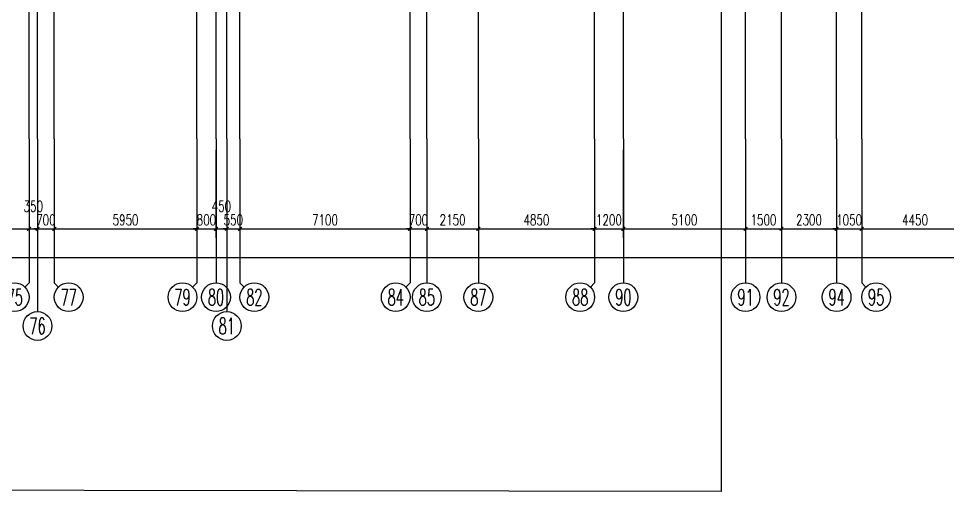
# Model space of a CAD drawing. Extents: x 369444 to 684549, y -549309 to 575337.
# Drawn here: x 505285 to 544050, y 44667 to 64380 of the extents above; entities that cross this region are included whole.
import ezdxf
from ezdxf.enums import TextEntityAlignment as Align

# ---------------------------------------------------------------- set-up
doc = ezdxf.new("R2010")
doc.units = 0
doc.header["$LTSCALE"] = 1000
doc.header["$MEASUREMENT"] = 0
for name, color, linetype in [('AXIS', 3, 'Continuous'), ('AXIS_TEXT', 7, 'Continuous'), ('DOTE', 1, 'Continuous')]:
    doc.layers.add(name, color=color, linetype=linetype)
doc.layers.add('不要动图层', color=140, linetype='Continuous', plot=False)
doc.styles.add('_TCH_AXIS', font='COMPLEX', dxfattribs={"bigfont": 'GBCBIG'})
doc.styles.add('_TCH_DIM_T3', font='SIMPLEX', dxfattribs={"width": 0.705882, "bigfont": 'GBCBIG'})
doc.styles.add('COMPLEX', font='COMPLEX')
doc.dimstyles.new('_TCH_ARCH&&150', dxfattribs={"dimtxt": 446.25, "dimasz": 150, "dimexe": 375, "dimexo": 450, "dimgap": 150, "dimtad": 1, "dimdec": 0, "dimzin": 0, "dimdsep": 46, "dimtxsty": '_TCH_DIM_T3', "dimblk": 'ARCHTICK', "dimcen": 0.09, "dimclrt": 7, "dimazin": 2, "dimtfac": 1, "dimtdec": 0, "dimtix": 1, "dimtmove": 2, "dimatfit": 3, "dimfxl": 0, "dimtolj": 1, "dimtzin": 0, "dimarcsym": 0})

# ---------------------------------------------------------------- blocks, each defined once
blk = doc.blocks.new('_ArchTick')
at = {"color": 0, "linetype": 'ByBlock', "const_width": 0.4}
blk.add_lwpolyline([(-0.5, -0.5), (0.5, 0.5)], dxfattribs=at)
blk = doc.blocks.new('*D1265')
at = {"layer": 'AXIS', "color": 0, "lineweight": -2, "transparency": 16777216}
for p, q in [((498874, 58914), (498874, 55239)), ((505724, 58914), (505724, 55239)), ((498874, 55614), (505724, 55614))]:
    blk.add_line(p, q, dxfattribs=at)
at = {"layer": 'Defpoints', "color": 0, "transparency": 16777216}
for p in [(498874, 59364), (505724, 59364), (505724, 55614)]:
    blk.add_point(p, dxfattribs=at)
at = {"layer": 'AXIS', "color": 0, "lineweight": -2, "transparency": 16777216, "xscale": 150, "yscale": 150, "zscale": 150, "rotation": 180}
blk.add_blockref('_ArchTick', (498874, 55614), dxfattribs=at)
at = {"layer": 'AXIS', "color": 0, "lineweight": -2, "transparency": 16777216, "xscale": 150, "yscale": 150, "zscale": 150}
blk.add_blockref('_ArchTick', (505724, 55614), dxfattribs=at)
at = {"layer": 'AXIS', "color": 7, "lineweight": -2, "transparency": 16777216, "insert": (502299, 55987), "char_height": 446.2, "attachment_point": 5, "style": '_TCH_DIM_T3'}
blk.add_mtext('\\A1;6850', dxfattribs=at)
blk = doc.blocks.new('*D1266')
at = {"layer": 'AXIS', "color": 0, "lineweight": -2, "transparency": 16777216}
for p, q in [((505724, 58914), (505724, 55239)), ((506074, 58914), (506074, 55239)), ((505724, 55614), (506074, 55614))]:
    blk.add_line(p, q, dxfattribs=at)
at = {"layer": 'Defpoints', "color": 0, "transparency": 16777216}
for p in [(505724, 59364), (506074, 59364), (506074, 55614)]:
    blk.add_point(p, dxfattribs=at)
at = {"layer": 'AXIS', "color": 0, "lineweight": -2, "transparency": 16777216, "xscale": 150, "yscale": 150, "zscale": 150, "rotation": 180}
blk.add_blockref('_ArchTick', (505724, 55614), dxfattribs=at)
at = {"layer": 'AXIS', "color": 0, "lineweight": -2, "transparency": 16777216, "xscale": 150, "yscale": 150, "zscale": 150}
blk.add_blockref('_ArchTick', (506074, 55614), dxfattribs=at)
at = {"layer": 'AXIS', "color": 7, "lineweight": -2, "transparency": 16777216, "insert": (505899, 56552), "char_height": 446.2, "attachment_point": 5, "style": '_TCH_DIM_T3'}
blk.add_mtext('\\A1;350', dxfattribs=at)
blk = doc.blocks.new('*D1267')
at = {"layer": 'AXIS', "color": 0, "lineweight": -2, "transparency": 16777216}
for p, q in [((506074, 58914), (506074, 55239)), ((506774, 58914), (506774, 55239)), ((506074, 55614), (505924, 55614)), ((506074, 55614), (506774, 55614)), ((506774, 55614), (506924, 55614))]:
    blk.add_line(p, q, dxfattribs=at)
at = {"layer": 'Defpoints', "color": 0, "transparency": 16777216}
for p in [(506074, 59364), (506774, 59364), (506774, 55614)]:
    blk.add_point(p, dxfattribs=at)
at = {"layer": 'AXIS', "color": 0, "lineweight": -2, "transparency": 16777216, "xscale": 150, "yscale": 150, "zscale": 150}
blk.add_blockref('_ArchTick', (506074, 55614), dxfattribs=at)
at = {"layer": 'AXIS', "color": 0, "lineweight": -2, "transparency": 16777216, "xscale": 150, "yscale": 150, "zscale": 150, "rotation": 180}
blk.add_blockref('_ArchTick', (506774, 55614), dxfattribs=at)
at = {"layer": 'AXIS', "color": 7, "lineweight": -2, "transparency": 16777216, "insert": (506424, 55987), "char_height": 446.2, "attachment_point": 5, "style": '_TCH_DIM_T3'}
blk.add_mtext('\\A1;700', dxfattribs=at)
blk = doc.blocks.new('*D1268')
at = {"layer": 'AXIS', "color": 0, "lineweight": -2, "transparency": 16777216}
for p, q in [((506774, 58914), (506774, 55239)), ((512724, 58914), (512724, 55239)), ((506774, 55614), (512724, 55614))]:
    blk.add_line(p, q, dxfattribs=at)
at = {"layer": 'Defpoints', "color": 0, "transparency": 16777216}
for p in [(506774, 59364), (512724, 59364), (512724, 55614)]:
    blk.add_point(p, dxfattribs=at)
at = {"layer": 'AXIS', "color": 0, "lineweight": -2, "transparency": 16777216, "xscale": 150, "yscale": 150, "zscale": 150, "rotation": 180}
blk.add_blockref('_ArchTick', (506774, 55614), dxfattribs=at)
at = {"layer": 'AXIS', "color": 0, "lineweight": -2, "transparency": 16777216, "xscale": 150, "yscale": 150, "zscale": 150}
blk.add_blockref('_ArchTick', (512724, 55614), dxfattribs=at)
at = {"layer": 'AXIS', "color": 7, "lineweight": -2, "transparency": 16777216, "insert": (509749, 55987), "char_height": 446.2, "attachment_point": 5, "style": '_TCH_DIM_T3'}
blk.add_mtext('\\A1;5950', dxfattribs=at)
blk = doc.blocks.new('*D1269')
at = {"layer": 'AXIS', "color": 0, "lineweight": -2, "transparency": 16777216}
for p, q in [((512724, 58914), (512724, 55239)), ((513524, 58914), (513524, 55239)), ((512724, 55614), (512574, 55614)), ((512724, 55614), (513524, 55614)), ((513524, 55614), (513674, 55614))]:
    blk.add_line(p, q, dxfattribs=at)
at = {"layer": 'Defpoints', "color": 0, "transparency": 16777216}
for p in [(512724, 59364), (513524, 59364), (513524, 55614)]:
    blk.add_point(p, dxfattribs=at)
at = {"layer": 'AXIS', "color": 0, "lineweight": -2, "transparency": 16777216, "xscale": 150, "yscale": 150, "zscale": 150}
blk.add_blockref('_ArchTick', (512724, 55614), dxfattribs=at)
at = {"layer": 'AXIS', "color": 0, "lineweight": -2, "transparency": 16777216, "xscale": 150, "yscale": 150, "zscale": 150, "rotation": 180}
blk.add_blockref('_ArchTick', (513524, 55614), dxfattribs=at)
at = {"layer": 'AXIS', "color": 7, "lineweight": -2, "transparency": 16777216, "insert": (513124, 55987), "char_height": 446.2, "attachment_point": 5, "style": '_TCH_DIM_T3'}
blk.add_mtext('\\A1;800', dxfattribs=at)
blk = doc.blocks.new('*D1270')
at = {"layer": 'AXIS', "color": 0, "lineweight": -2, "transparency": 16777216}
for p, q in [((513524, 58914), (513524, 55239)), ((513974, 58914), (513974, 55239)), ((513524, 55614), (513974, 55614))]:
    blk.add_line(p, q, dxfattribs=at)
at = {"layer": 'Defpoints', "color": 0, "transparency": 16777216}
for p in [(513524, 59364), (513974, 59364), (513974, 55614)]:
    blk.add_point(p, dxfattribs=at)
at = {"layer": 'AXIS', "color": 0, "lineweight": -2, "transparency": 16777216, "xscale": 150, "yscale": 150, "zscale": 150, "rotation": 180}
blk.add_blockref('_ArchTick', (513524, 55614), dxfattribs=at)
at = {"layer": 'AXIS', "color": 0, "lineweight": -2, "transparency": 16777216, "xscale": 150, "yscale": 150, "zscale": 150}
blk.add_blockref('_ArchTick', (513974, 55614), dxfattribs=at)
at = {"layer": 'AXIS', "color": 7, "lineweight": -2, "transparency": 16777216, "insert": (513749, 56552), "char_height": 446.2, "attachment_point": 5, "style": '_TCH_DIM_T3'}
blk.add_mtext('\\A1;450', dxfattribs=at)
blk = doc.blocks.new('*D1271')
at = {"layer": 'AXIS', "color": 0, "lineweight": -2, "transparency": 16777216}
for p, q in [((513974, 58914), (513974, 55239)), ((514524, 58914), (514524, 55239)), ((513974, 55614), (513824, 55614)), ((513974, 55614), (514524, 55614)), ((514524, 55614), (514674, 55614))]:
    blk.add_line(p, q, dxfattribs=at)
at = {"layer": 'Defpoints', "color": 0, "transparency": 16777216}
for p in [(513974, 59364), (514524, 59364), (514524, 55614)]:
    blk.add_point(p, dxfattribs=at)
at = {"layer": 'AXIS', "color": 0, "lineweight": -2, "transparency": 16777216, "xscale": 150, "yscale": 150, "zscale": 150}
blk.add_blockref('_ArchTick', (513974, 55614), dxfattribs=at)
at = {"layer": 'AXIS', "color": 0, "lineweight": -2, "transparency": 16777216, "xscale": 150, "yscale": 150, "zscale": 150, "rotation": 180}
blk.add_blockref('_ArchTick', (514524, 55614), dxfattribs=at)
at = {"layer": 'AXIS', "color": 7, "lineweight": -2, "transparency": 16777216, "insert": (514249, 55987), "char_height": 446.2, "attachment_point": 5, "style": '_TCH_DIM_T3'}
blk.add_mtext('\\A1;550', dxfattribs=at)
blk = doc.blocks.new('*D1272')
at = {"layer": 'AXIS', "color": 0, "lineweight": -2, "transparency": 16777216}
for p, q in [((514524, 58914), (514524, 55239)), ((521624, 58914), (521624, 55239)), ((514524, 55614), (521624, 55614))]:
    blk.add_line(p, q, dxfattribs=at)
at = {"layer": 'Defpoints', "color": 0, "transparency": 16777216}
for p in [(514524, 59364), (521624, 59364), (521624, 55614)]:
    blk.add_point(p, dxfattribs=at)
at = {"layer": 'AXIS', "color": 0, "lineweight": -2, "transparency": 16777216, "xscale": 150, "yscale": 150, "zscale": 150, "rotation": 180}
blk.add_blockref('_ArchTick', (514524, 55614), dxfattribs=at)
at = {"layer": 'AXIS', "color": 0, "lineweight": -2, "transparency": 16777216, "xscale": 150, "yscale": 150, "zscale": 150}
blk.add_blockref('_ArchTick', (521624, 55614), dxfattribs=at)
at = {"layer": 'AXIS', "color": 7, "lineweight": -2, "transparency": 16777216, "insert": (518074, 55987), "char_height": 446.2, "attachment_point": 5, "style": '_TCH_DIM_T3'}
blk.add_mtext('\\A1;7100', dxfattribs=at)
blk = doc.blocks.new('*D1273')
at = {"layer": 'AXIS', "color": 0, "lineweight": -2, "transparency": 16777216}
for p, q in [((521624, 58914), (521624, 55239)), ((522324, 58914), (522324, 55239)), ((521624, 55614), (521474, 55614)), ((521624, 55614), (522324, 55614)), ((522324, 55614), (522474, 55614))]:
    blk.add_line(p, q, dxfattribs=at)
at = {"layer": 'Defpoints', "color": 0, "transparency": 16777216}
for p in [(521624, 59364), (522324, 59364), (522324, 55614)]:
    blk.add_point(p, dxfattribs=at)
at = {"layer": 'AXIS', "color": 0, "lineweight": -2, "transparency": 16777216, "xscale": 150, "yscale": 150, "zscale": 150}
blk.add_blockref('_ArchTick', (521624, 55614), dxfattribs=at)
at = {"layer": 'AXIS', "color": 0, "lineweight": -2, "transparency": 16777216, "xscale": 150, "yscale": 150, "zscale": 150, "rotation": 180}
blk.add_blockref('_ArchTick', (522324, 55614), dxfattribs=at)
at = {"layer": 'AXIS', "color": 7, "lineweight": -2, "transparency": 16777216, "insert": (521974, 55987), "char_height": 446.2, "attachment_point": 5, "style": '_TCH_DIM_T3'}
blk.add_mtext('\\A1;700', dxfattribs=at)
blk = doc.blocks.new('*D1274')
at = {"layer": 'AXIS', "color": 0, "lineweight": -2, "transparency": 16777216}
for p, q in [((522324, 58914), (522324, 55239)), ((524474, 58914), (524474, 55239)), ((522324, 55614), (524474, 55614))]:
    blk.add_line(p, q, dxfattribs=at)
at = {"layer": 'Defpoints', "color": 0, "transparency": 16777216}
for p in [(522324, 59364), (524474, 59364), (524474, 55614)]:
    blk.add_point(p, dxfattribs=at)
at = {"layer": 'AXIS', "color": 0, "lineweight": -2, "transparency": 16777216, "xscale": 150, "yscale": 150, "zscale": 150, "rotation": 180}
blk.add_blockref('_ArchTick', (522324, 55614), dxfattribs=at)
at = {"layer": 'AXIS', "color": 0, "lineweight": -2, "transparency": 16777216, "xscale": 150, "yscale": 150, "zscale": 150}
blk.add_blockref('_ArchTick', (524474, 55614), dxfattribs=at)
at = {"layer": 'AXIS', "color": 7, "lineweight": -2, "transparency": 16777216, "insert": (523399, 55987), "char_height": 446.2, "attachment_point": 5, "style": '_TCH_DIM_T3'}
blk.add_mtext('\\A1;2150', dxfattribs=at)
blk = doc.blocks.new('*D1275')
at = {"layer": 'AXIS', "color": 0, "lineweight": -2, "transparency": 16777216}
for p, q in [((524474, 58914), (524474, 55239)), ((529324, 58914), (529324, 55239)), ((524474, 55614), (529324, 55614))]:
    blk.add_line(p, q, dxfattribs=at)
at = {"layer": 'Defpoints', "color": 0, "transparency": 16777216}
for p in [(524474, 59364), (529324, 59364), (529324, 55614)]:
    blk.add_point(p, dxfattribs=at)
at = {"layer": 'AXIS', "color": 0, "lineweight": -2, "transparency": 16777216, "xscale": 150, "yscale": 150, "zscale": 150, "rotation": 180}
blk.add_blockref('_ArchTick', (524474, 55614), dxfattribs=at)
at = {"layer": 'AXIS', "color": 0, "lineweight": -2, "transparency": 16777216, "xscale": 150, "yscale": 150, "zscale": 150}
blk.add_blockref('_ArchTick', (529324, 55614), dxfattribs=at)
at = {"layer": 'AXIS', "color": 7, "lineweight": -2, "transparency": 16777216, "insert": (526899, 55987), "char_height": 446.2, "attachment_point": 5, "style": '_TCH_DIM_T3'}
blk.add_mtext('\\A1;4850', dxfattribs=at)
blk = doc.blocks.new('*D1276')
at = {"layer": 'AXIS', "color": 0, "lineweight": -2, "transparency": 16777216}
for p, q in [((529324, 58914), (529324, 55239)), ((530524, 58914), (530524, 55239)), ((529324, 55614), (529174, 55614)), ((529324, 55614), (530524, 55614)), ((530524, 55614), (530674, 55614))]:
    blk.add_line(p, q, dxfattribs=at)
at = {"layer": 'Defpoints', "color": 0, "transparency": 16777216}
for p in [(529324, 59364), (530524, 59364), (530524, 55614)]:
    blk.add_point(p, dxfattribs=at)
at = {"layer": 'AXIS', "color": 0, "lineweight": -2, "transparency": 16777216, "xscale": 150, "yscale": 150, "zscale": 150}
blk.add_blockref('_ArchTick', (529324, 55614), dxfattribs=at)
at = {"layer": 'AXIS', "color": 0, "lineweight": -2, "transparency": 16777216, "xscale": 150, "yscale": 150, "zscale": 150, "rotation": 180}
blk.add_blockref('_ArchTick', (530524, 55614), dxfattribs=at)
at = {"layer": 'AXIS', "color": 7, "lineweight": -2, "transparency": 16777216, "insert": (529924, 55987), "char_height": 446.2, "attachment_point": 5, "style": '_TCH_DIM_T3'}
blk.add_mtext('\\A1;1200', dxfattribs=at)
blk = doc.blocks.new('*D1277')
at = {"layer": 'AXIS', "color": 0, "lineweight": -2, "transparency": 16777216}
for p, q in [((530524, 58914), (530524, 55239)), ((535624, 58914), (535624, 55239)), ((530524, 55614), (535624, 55614))]:
    blk.add_line(p, q, dxfattribs=at)
at = {"layer": 'Defpoints', "color": 0, "transparency": 16777216}
for p in [(530524, 59364), (535624, 59364), (535624, 55614)]:
    blk.add_point(p, dxfattribs=at)
at = {"layer": 'AXIS', "color": 0, "lineweight": -2, "transparency": 16777216, "xscale": 150, "yscale": 150, "zscale": 150, "rotation": 180}
blk.add_blockref('_ArchTick', (530524, 55614), dxfattribs=at)
at = {"layer": 'AXIS', "color": 0, "lineweight": -2, "transparency": 16777216, "xscale": 150, "yscale": 150, "zscale": 150}
blk.add_blockref('_ArchTick', (535624, 55614), dxfattribs=at)
at = {"layer": 'AXIS', "color": 7, "lineweight": -2, "transparency": 16777216, "insert": (533074, 55987), "char_height": 446.2, "attachment_point": 5, "style": '_TCH_DIM_T3'}
blk.add_mtext('\\A1;5100', dxfattribs=at)
blk = doc.blocks.new('*D1278')
at = {"layer": 'AXIS', "color": 0, "lineweight": -2, "transparency": 16777216}
for p, q in [((535624, 58914), (535624, 55239)), ((537124, 58914), (537124, 55239)), ((535624, 55614), (537124, 55614))]:
    blk.add_line(p, q, dxfattribs=at)
at = {"layer": 'Defpoints', "color": 0, "transparency": 16777216}
for p in [(535624, 59364), (537124, 59364), (537124, 55614)]:
    blk.add_point(p, dxfattribs=at)
at = {"layer": 'AXIS', "color": 0, "lineweight": -2, "transparency": 16777216, "xscale": 150, "yscale": 150, "zscale": 150, "rotation": 180}
blk.add_blockref('_ArchTick', (535624, 55614), dxfattribs=at)
at = {"layer": 'AXIS', "color": 0, "lineweight": -2, "transparency": 16777216, "xscale": 150, "yscale": 150, "zscale": 150}
blk.add_blockref('_ArchTick', (537124, 55614), dxfattribs=at)
at = {"layer": 'AXIS', "color": 7, "lineweight": -2, "transparency": 16777216, "insert": (536374, 55987), "char_height": 446.2, "attachment_point": 5, "style": '_TCH_DIM_T3'}
blk.add_mtext('\\A1;1500', dxfattribs=at)
blk = doc.blocks.new('*D1279')
at = {"layer": 'AXIS', "color": 0, "lineweight": -2, "transparency": 16777216}
for p, q in [((537124, 58914), (537124, 55239)), ((539424, 58914), (539424, 55239)), ((537124, 55614), (539424, 55614))]:
    blk.add_line(p, q, dxfattribs=at)
at = {"layer": 'Defpoints', "color": 0, "transparency": 16777216}
for p in [(537124, 59364), (539424, 59364), (539424, 55614)]:
    blk.add_point(p, dxfattribs=at)
at = {"layer": 'AXIS', "color": 0, "lineweight": -2, "transparency": 16777216, "xscale": 150, "yscale": 150, "zscale": 150, "rotation": 180}
blk.add_blockref('_ArchTick', (537124, 55614), dxfattribs=at)
at = {"layer": 'AXIS', "color": 0, "lineweight": -2, "transparency": 16777216, "xscale": 150, "yscale": 150, "zscale": 150}
blk.add_blockref('_ArchTick', (539424, 55614), dxfattribs=at)
at = {"layer": 'AXIS', "color": 7, "lineweight": -2, "transparency": 16777216, "insert": (538274, 55987), "char_height": 446.2, "attachment_point": 5, "style": '_TCH_DIM_T3'}
blk.add_mtext('\\A1;2300', dxfattribs=at)
blk = doc.blocks.new('*D1280')
at = {"layer": 'AXIS', "color": 0, "lineweight": -2, "transparency": 16777216}
for p, q in [((539424, 58914), (539424, 55239)), ((540474, 58914), (540474, 55239)), ((539424, 55614), (539274, 55614)), ((539424, 55614), (540474, 55614)), ((540474, 55614), (540624, 55614))]:
    blk.add_line(p, q, dxfattribs=at)
at = {"layer": 'Defpoints', "color": 0, "transparency": 16777216}
for p in [(539424, 59364), (540474, 59364), (540474, 55614)]:
    blk.add_point(p, dxfattribs=at)
at = {"layer": 'AXIS', "color": 0, "lineweight": -2, "transparency": 16777216, "xscale": 150, "yscale": 150, "zscale": 150}
blk.add_blockref('_ArchTick', (539424, 55614), dxfattribs=at)
at = {"layer": 'AXIS', "color": 0, "lineweight": -2, "transparency": 16777216, "xscale": 150, "yscale": 150, "zscale": 150, "rotation": 180}
blk.add_blockref('_ArchTick', (540474, 55614), dxfattribs=at)
at = {"layer": 'AXIS', "color": 7, "lineweight": -2, "transparency": 16777216, "insert": (539949, 55987), "char_height": 446.2, "attachment_point": 5, "style": '_TCH_DIM_T3'}
blk.add_mtext('\\A1;1050', dxfattribs=at)
blk = doc.blocks.new('*D1281')
at = {"layer": 'AXIS', "color": 0, "lineweight": -2, "transparency": 16777216}
for p, q in [((540474, 58914), (540474, 55239)), ((544924, 58914), (544924, 55239)), ((540474, 55614), (544924, 55614))]:
    blk.add_line(p, q, dxfattribs=at)
at = {"layer": 'Defpoints', "color": 0, "transparency": 16777216}
for p in [(540474, 59364), (544924, 59364), (544924, 55614)]:
    blk.add_point(p, dxfattribs=at)
at = {"layer": 'AXIS', "color": 0, "lineweight": -2, "transparency": 16777216, "xscale": 150, "yscale": 150, "zscale": 150, "rotation": 180}
blk.add_blockref('_ArchTick', (540474, 55614), dxfattribs=at)
at = {"layer": 'AXIS', "color": 0, "lineweight": -2, "transparency": 16777216, "xscale": 150, "yscale": 150, "zscale": 150}
blk.add_blockref('_ArchTick', (544924, 55614), dxfattribs=at)
at = {"layer": 'AXIS', "color": 7, "lineweight": -2, "transparency": 16777216, "insert": (542699, 55987), "char_height": 446.2, "attachment_point": 5, "style": '_TCH_DIM_T3'}
blk.add_mtext('\\A1;4450', dxfattribs=at)
blk = doc.blocks.new('*D1301')
at = {"layer": 'AXIS', "color": 0, "lineweight": -2, "transparency": 16777216}
for p, q in [((380524, 58914), (380524, 54039)), ((614224, 58914), (614224, 54039)), ((380524, 54414), (614224, 54414))]:
    blk.add_line(p, q, dxfattribs=at)
at = {"layer": 'Defpoints', "color": 0, "transparency": 16777216}
for p in [(380524, 59364), (614224, 59364), (614224, 54414)]:
    blk.add_point(p, dxfattribs=at)
at = {"layer": 'AXIS', "color": 0, "lineweight": -2, "transparency": 16777216, "xscale": 150, "yscale": 150, "zscale": 150, "rotation": 180}
blk.add_blockref('_ArchTick', (380524, 54414), dxfattribs=at)
at = {"layer": 'AXIS', "color": 0, "lineweight": -2, "transparency": 16777216, "xscale": 150, "yscale": 150, "zscale": 150}
blk.add_blockref('_ArchTick', (614224, 54414), dxfattribs=at)
at = {"layer": 'AXIS', "color": 7, "lineweight": -2, "transparency": 16777216, "insert": (497374, 54787), "char_height": 446.2, "attachment_point": 5, "style": '_TCH_DIM_T3'}
blk.add_mtext('\\A1;233700', dxfattribs=at)
blk = doc.blocks.new('_AXISO')
blk.add_circle((0, 0), 0.5)
at = {"layer": 'AXIS_TEXT', "style": 'COMPLEX', "width": 1.041667}
blk.add_attdef('A', text='', height=0.56, dxfattribs=at).set_placement((-0.25, -0.28), (0.25, -0.28), align=Align.FIT)

msp = doc.modelspace()

# ---------------------------------------------------------------- linework, layer by layer
at = {"layer": 'AXIS'}
for p, q in [((505724.5, 59364.2), (505724.5, 53364.2)), ((506074.5, 59364.2), (506074.5, 52164.2)), ((506774.5, 59364.2), (506774.5, 53364.2)), ((512724.5, 59364.2), (512724.5, 53364.2)), ((513524.5, 59364.2), (513524.5, 53364.2)), ((513974.5, 59364.2), (513974.5, 52164.2)), ((514524.5, 59364.2), (514524.5, 53364.2)), ((521624.5, 59364.2), (521624.5, 53364.2)), ((522324.5, 59364.2), (522324.5, 53364.2)), ((524474.5, 59364.2), (524474.5, 53364.2)), ((529324.5, 59364.2), (529324.5, 53364.2)), ((530524.5, 59364.2), (530524.5, 53364.2)), ((535624.5, 59364.2), (535624.5, 53364.2)), ((537124.5, 59364.2), (537124.5, 53364.2)), ((539424.5, 59364.2), (539424.5, 53364.2)), ((540474.5, 59364.2), (540474.5, 53364.2)), ((505548.7, 53188.5), (505724.5, 53364.2)), ((506950.2, 53188.5), (506774.5, 53364.2)), ((512548.7, 53188.5), (512724.5, 53364.2)), ((514700.2, 53188.5), (514524.5, 53364.2)), ((521448.7, 53188.5), (521624.5, 53364.2)), ((529148.7, 53188.5), (529324.5, 53364.2)), ((540650.2, 53188.5), (540474.5, 53364.2))]:
    msp.add_line(p, q, dxfattribs=at)
at = {"layer": 'DOTE', "color": 8}
for p, q in [((505724.5, 59364.2), (505724.5, 476704.8)), ((506774.5, 59364.2), (506774.5, 476704.8)), ((513524.5, 59364.2), (513524.5, 476704.8)), ((514524.5, 59364.2), (514524.5, 476704.8)), ((521624.5, 59364.2), (521624.5, 476704.8)), ((522324.5, 59364.2), (522324.5, 476704.8)), ((524474.5, 59364.2), (524474.5, 476704.8)), ((529324.5, 59364.2), (529324.5, 476704.8)), ((537124.5, 59364.2), (537124.5, 476704.8)), ((539424.5, 59364.2), (539424.5, 476704.8)), ((540474.5, 59364.2), (540474.5, 476704.8)), ((506074.5, 59364.2), (506074.5, 261807)), ((512724.5, 59364.2), (512724.5, 261807)), ((513974.5, 59364.2), (513974.5, 261807)), ((530524.5, 59364.2), (530524.5, 261807)), ((535624.5, 59364.2), (535624.5, 261807))]:
    msp.add_line(p, q, dxfattribs=at)
at = {"layer": '不要动图层'}
msp.add_lwpolyline([(374141.4, 480401.6), (608632.4, 480035.6), (630599.4, 458002.6), (630103.6, 140971.4), (534606.6, 140971.5), (534606.6, 44667.5), (383961.4, 44901.6), (384134.4, 155731.6), (384114.4, 173450.6), (374190.4, 173466.6), (373839.4, 234426.6), (373748.4, 250410.6), (374011.4, 393904.6)], close=True, dxfattribs=at)

# ---------------------------------------------------------------- block references
at = {"layer": 'AXIS', "lineweight": -2}
ref = msp.add_blockref('_AXISO', (505124.5, 52764.2), dxfattribs=dict(at, xscale=1200, yscale=1200, zscale=1200))
ref.add_attrib('A', '75', dxfattribs={"layer": 'AXIS_TEXT', "lineweight": -2, "ltscale": 6, "height": 678.82, "style": '_TCH_AXIS', "width": 0.617647}).set_placement((504785.1, 52424.8), (505463.9, 52424.8), align=Align.FIT)
ref = msp.add_blockref('_AXISO', (507374.5, 52764.2), dxfattribs=dict(at, xscale=1200, yscale=1200, zscale=1200))
ref.add_attrib('A', '77', dxfattribs={"layer": 'AXIS_TEXT', "lineweight": -2, "ltscale": 6, "height": 678.82, "style": '_TCH_AXIS', "width": 0.617647}).set_placement((507035.1, 52424.8), (507713.9, 52424.8), align=Align.FIT)
ref = msp.add_blockref('_AXISO', (512124.5, 52764.2), dxfattribs=dict(at, xscale=1200, yscale=1200, zscale=1200))
ref.add_attrib('A', '79', dxfattribs={"layer": 'AXIS_TEXT', "lineweight": -2, "ltscale": 6, "height": 678.82, "style": '_TCH_AXIS', "width": 0.617647}).set_placement((511785.1, 52424.8), (512463.9, 52424.8), align=Align.FIT)
ref = msp.add_blockref('_AXISO', (513524.5, 52764.2), dxfattribs=dict(at, xscale=1200, yscale=1200, zscale=1200))
ref.add_attrib('A', '80', dxfattribs={"layer": 'AXIS_TEXT', "lineweight": -2, "ltscale": 6, "height": 678.82, "style": '_TCH_AXIS', "width": 0.617647}).set_placement((513185.1, 52424.8), (513863.9, 52424.8), align=Align.FIT)
ref = msp.add_blockref('_AXISO', (515124.5, 52764.2), dxfattribs=dict(at, xscale=1200, yscale=1200, zscale=1200))
ref.add_attrib('A', '82', dxfattribs={"layer": 'AXIS_TEXT', "lineweight": -2, "ltscale": 6, "height": 678.82, "style": '_TCH_AXIS', "width": 0.617647}).set_placement((514785.1, 52424.8), (515463.9, 52424.8), align=Align.FIT)
ref = msp.add_blockref('_AXISO', (521024.5, 52764.2), dxfattribs=dict(at, xscale=1200, yscale=1200, zscale=1200))
ref.add_attrib('A', '84', dxfattribs={"layer": 'AXIS_TEXT', "lineweight": -2, "ltscale": 6, "height": 678.82, "style": '_TCH_AXIS', "width": 0.583333}).set_placement((520685.1, 52424.8), (521363.9, 52424.8), align=Align.FIT)
ref = msp.add_blockref('_AXISO', (522324.5, 52764.2), dxfattribs=dict(at, xscale=1200, yscale=1200, zscale=1200))
ref.add_attrib('A', '85', dxfattribs={"layer": 'AXIS_TEXT', "lineweight": -2, "ltscale": 6, "height": 678.82, "style": '_TCH_AXIS', "width": 0.617647}).set_placement((521985.1, 52424.8), (522663.9, 52424.8), align=Align.FIT)
ref = msp.add_blockref('_AXISO', (524474.5, 52764.2), dxfattribs=dict(at, xscale=1200, yscale=1200, zscale=1200))
ref.add_attrib('A', '87', dxfattribs={"layer": 'AXIS_TEXT', "lineweight": -2, "ltscale": 6, "height": 678.82, "style": '_TCH_AXIS', "width": 0.617647}).set_placement((524135.1, 52424.8), (524813.9, 52424.8), align=Align.FIT)
ref = msp.add_blockref('_AXISO', (528724.5, 52764.2), dxfattribs=dict(at, xscale=1200, yscale=1200, zscale=1200))
ref.add_attrib('A', '88', dxfattribs={"layer": 'AXIS_TEXT', "lineweight": -2, "ltscale": 6, "height": 678.82, "style": '_TCH_AXIS', "width": 0.617647}).set_placement((528385.1, 52424.8), (529063.9, 52424.8), align=Align.FIT)
ref = msp.add_blockref('_AXISO', (530524.5, 52764.2), dxfattribs=dict(at, xscale=1200, yscale=1200, zscale=1200))
ref.add_attrib('A', '90', dxfattribs={"layer": 'AXIS_TEXT', "lineweight": -2, "ltscale": 6, "height": 678.82, "style": '_TCH_AXIS', "width": 0.617647}).set_placement((530185.1, 52424.8), (530863.9, 52424.8), align=Align.FIT)
ref = msp.add_blockref('_AXISO', (535624.5, 52764.2), dxfattribs=dict(at, xscale=1200, yscale=1200, zscale=1200))
ref.add_attrib('A', '91', dxfattribs={"layer": 'AXIS_TEXT', "lineweight": -2, "ltscale": 6, "height": 678.82, "style": '_TCH_AXIS', "width": 0.724138}).set_placement((535285.1, 52424.8), (535963.9, 52424.8), align=Align.FIT)
ref = msp.add_blockref('_AXISO', (537124.5, 52764.2), dxfattribs=dict(at, xscale=1200, yscale=1200, zscale=1200))
ref.add_attrib('A', '92', dxfattribs={"layer": 'AXIS_TEXT', "lineweight": -2, "ltscale": 6, "height": 678.82, "style": '_TCH_AXIS', "width": 0.617647}).set_placement((536785.1, 52424.8), (537463.9, 52424.8), align=Align.FIT)
ref = msp.add_blockref('_AXISO', (539424.5, 52764.2), dxfattribs=dict(at, xscale=1200, yscale=1200, zscale=1200))
ref.add_attrib('A', '94', dxfattribs={"layer": 'AXIS_TEXT', "lineweight": -2, "ltscale": 6, "height": 678.82, "style": '_TCH_AXIS', "width": 0.583333}).set_placement((539085.1, 52424.8), (539763.9, 52424.8), align=Align.FIT)
ref = msp.add_blockref('_AXISO', (541074.5, 52764.2), dxfattribs=dict(at, xscale=1200, yscale=1200, zscale=1200))
ref.add_attrib('A', '95', dxfattribs={"layer": 'AXIS_TEXT', "lineweight": -2, "ltscale": 6, "height": 678.82, "style": '_TCH_AXIS', "width": 0.617647}).set_placement((540735.1, 52424.8), (541413.9, 52424.8), align=Align.FIT)
ref = msp.add_blockref('_AXISO', (506074.5, 51564.2), dxfattribs=dict(at, xscale=1200, yscale=1200, zscale=1200))
ref.add_attrib('A', '76', dxfattribs={"layer": 'AXIS_TEXT', "lineweight": -2, "ltscale": 6, "height": 678.82, "style": '_TCH_AXIS', "width": 0.617647}).set_placement((505735.1, 51224.8), (506413.9, 51224.8), align=Align.FIT)
ref = msp.add_blockref('_AXISO', (513974.5, 51564.2), dxfattribs=dict(at, xscale=1200, yscale=1200, zscale=1200))
ref.add_attrib('A', '81', dxfattribs={"layer": 'AXIS_TEXT', "lineweight": -2, "ltscale": 6, "height": 678.82, "style": '_TCH_AXIS', "width": 0.724138}).set_placement((513635.1, 51224.8), (514313.9, 51224.8), align=Align.FIT)

# ---------------------------------------------------------------- dimensions: what is measured, and where the dimension line sits
for p1, p2, distance, text, picture, middle in [((380524.5, 59364.2), (614224.5, 59364.2), -4950, '233700', '*D1301', (497374.5, 54787.4)), ((498874.5, 59364.2), (505724.5, 59364.2), -3750, '6850', '*D1265', (502299.5, 55987.4)), ((506074.5, 59364.2), (506774.5, 59364.2), -3750, '700', '*D1267', (506424.5, 55987.4)), ((506774.5, 59364.2), (512724.5, 59364.2), -3750, '5950', '*D1268', (509749.5, 55987.4)), ((512724.5, 59364.2), (513524.5, 59364.2), -3750, '800', '*D1269', (513124.5, 55987.4)), ((513974.5, 59364.2), (514524.5, 59364.2), -3750, '550', '*D1271', (514249.5, 55987.4)), ((514524.5, 59364.2), (521624.5, 59364.2), -3750, '7100', '*D1272', (518074.5, 55987.4)), ((521624.5, 59364.2), (522324.5, 59364.2), -3750, '700', '*D1273', (521974.5, 55987.4)), ((522324.5, 59364.2), (524474.5, 59364.2), -3750, '2150', '*D1274', (523399.5, 55987.4)), ((524474.5, 59364.2), (529324.5, 59364.2), -3750, '4850', '*D1275', (526899.5, 55987.4)), ((529324.5, 59364.2), (530524.5, 59364.2), -3750, '1200', '*D1276', (529924.5, 55987.4)), ((530524.5, 59364.2), (535624.5, 59364.2), -3750, '5100', '*D1277', (533074.5, 55987.4)), ((535624.5, 59364.2), (537124.5, 59364.2), -3750, '1500', '*D1278', (536374.5, 55987.4)), ((537124.5, 59364.2), (539424.5, 59364.2), -3750, '2300', '*D1279', (538274.5, 55987.4)), ((539424.5, 59364.2), (540474.5, 59364.2), -3750, '1050', '*D1280', (539949.5, 55987.4)), ((540474.5, 59364.2), (544924.5, 59364.2), -3750, '4450', '*D1281', (542699.5, 55987.4))]:
    dim = msp.add_aligned_dim(p1=p1, p2=p2, distance=distance, text=text, dimstyle='_TCH_ARCH&&150', dxfattribs=at)
    dim.commit()
    dim.dimension.update_dxf_attribs({"geometry": picture, "text_midpoint": middle})
for base, p1, p2, text, picture, middle in [((506074.5, 55614.2), (505724.5, 59364.2), (506074.5, 59364.2), '350', '*D1266', (505899.5, 56551.7)), ((513974.5, 55614.2), (513524.5, 59364.2), (513974.5, 59364.2), '450', '*D1270', (513749.5, 56551.7))]:
    dim = msp.add_linear_dim(base=base, p1=p1, p2=p2, angle=0, text=text, dimstyle='_TCH_ARCH&&150', dxfattribs=at)
    dim.commit()
    dim.dimension.update_dxf_attribs({"geometry": picture, "text_midpoint": middle, "dimtype": 161})

doc.saveas('drawing.dxf')
